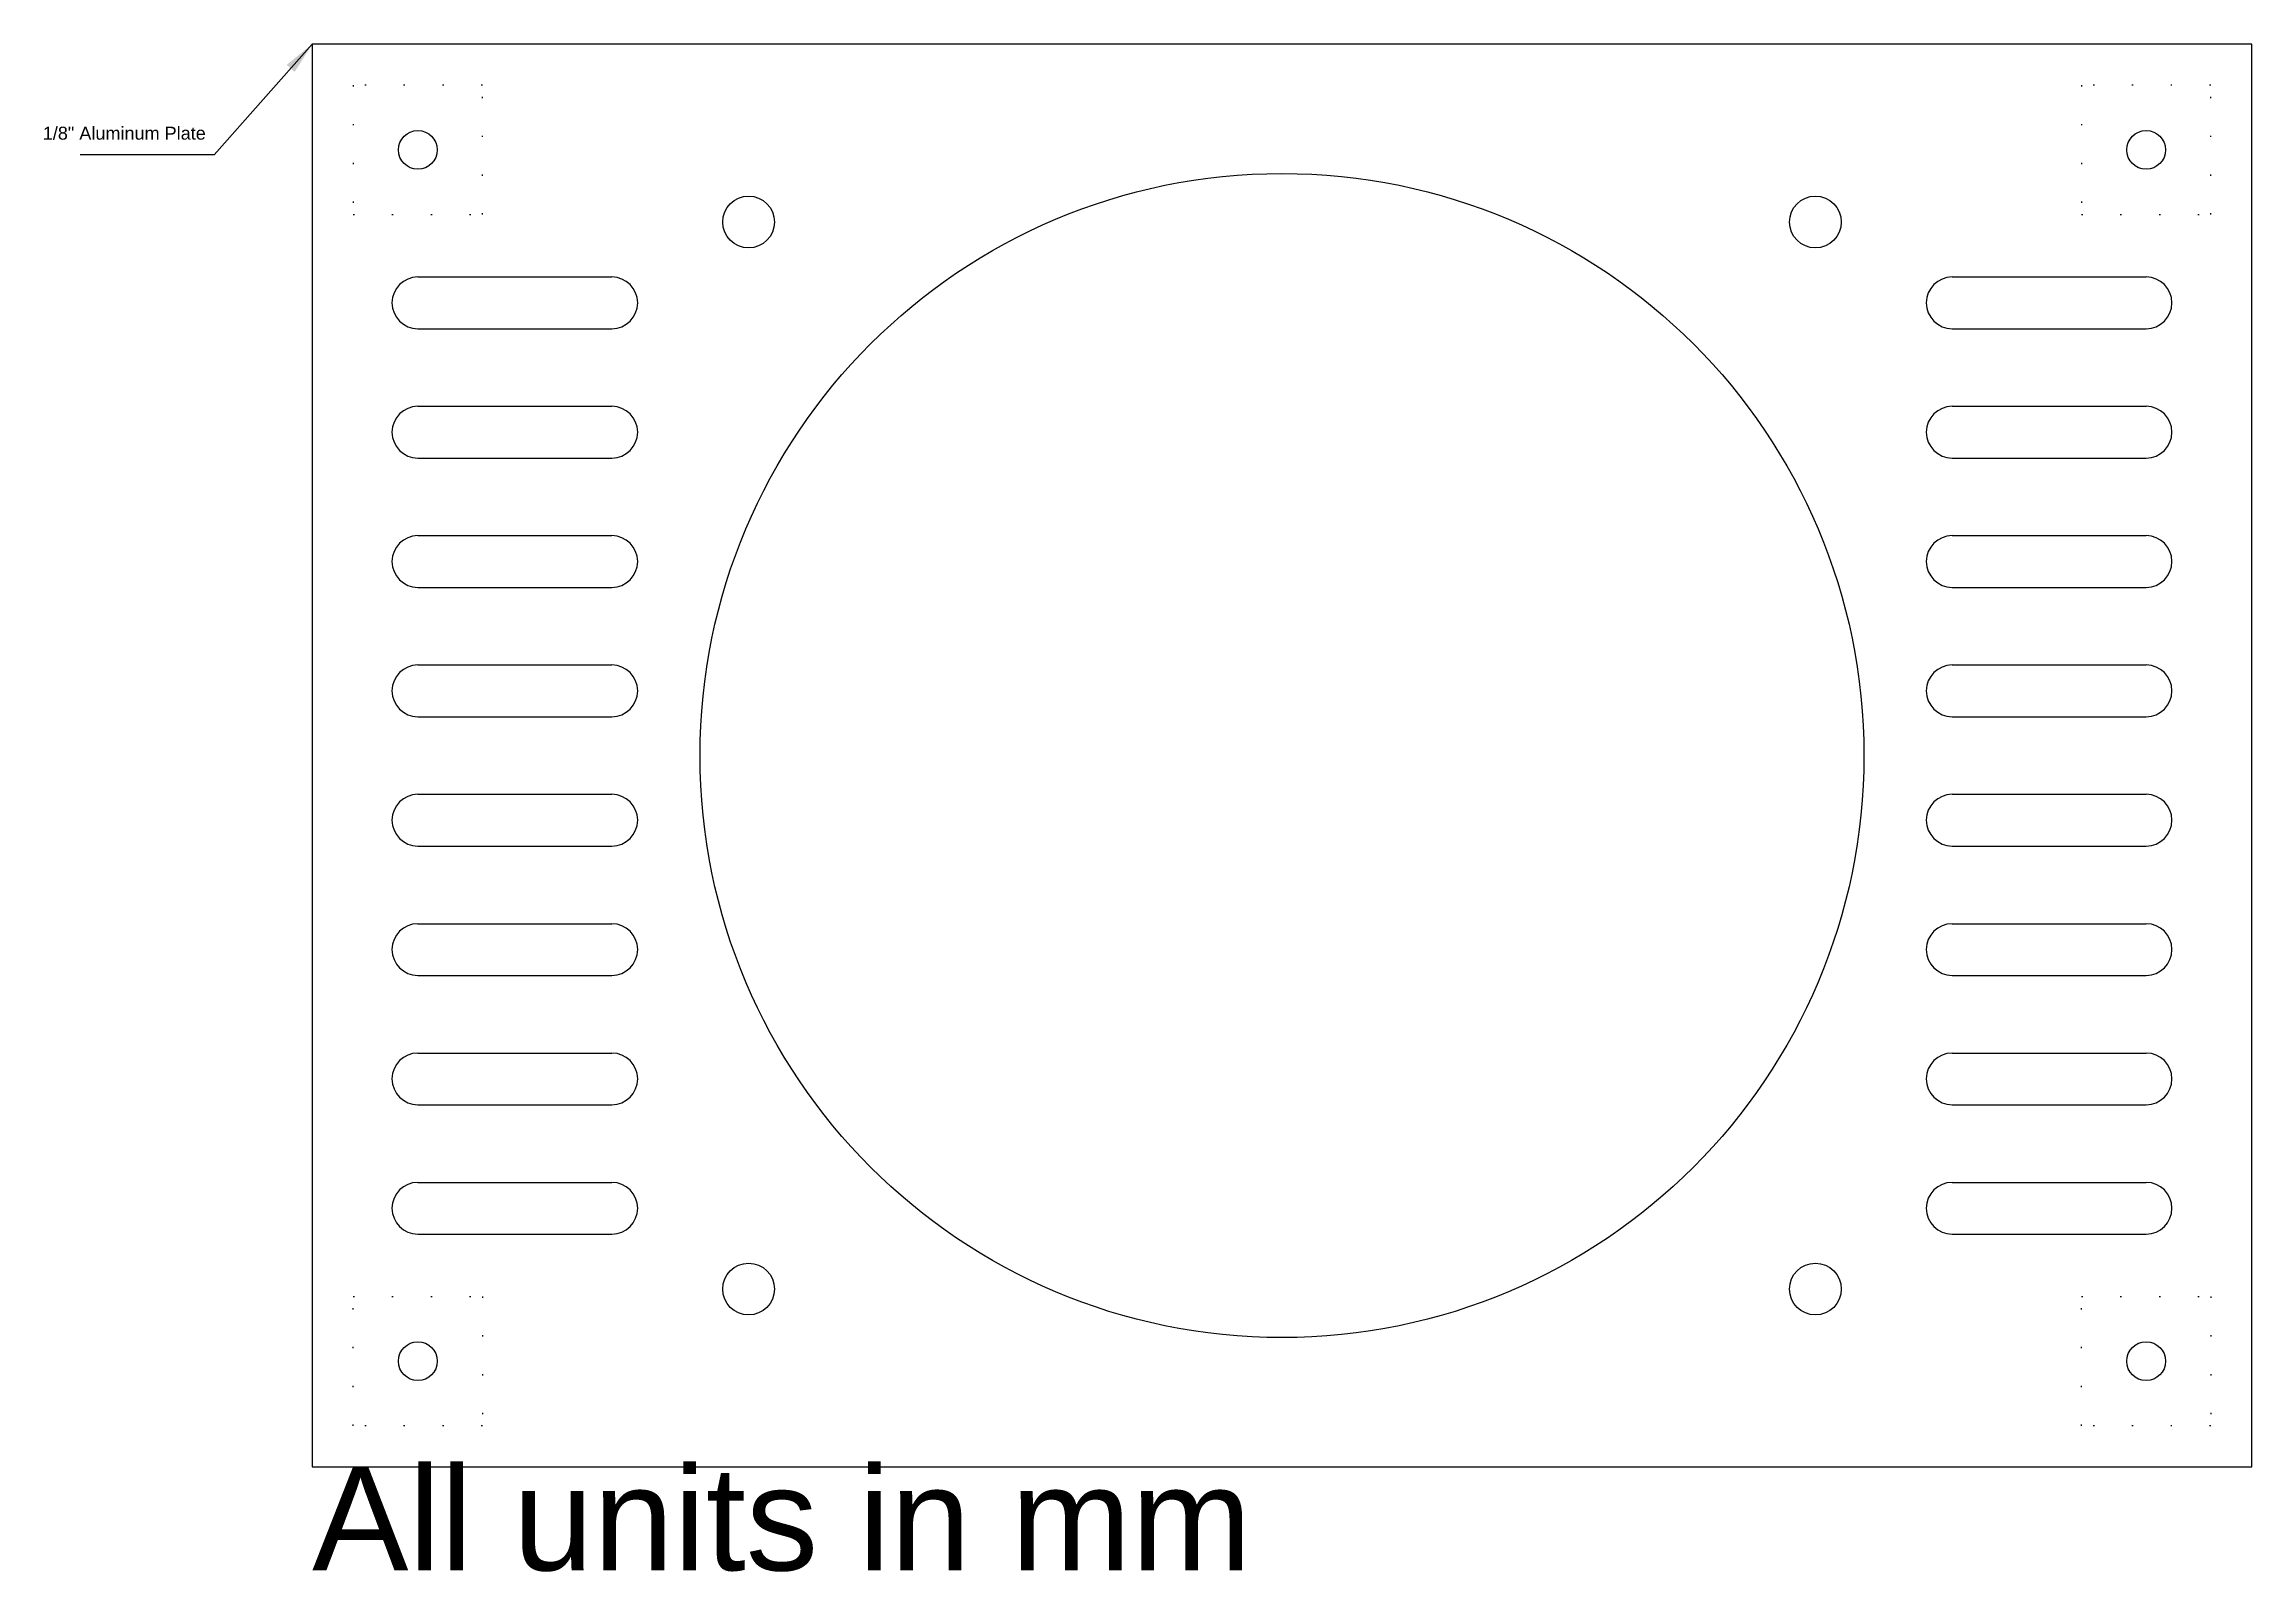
# Model space of a CAD drawing. Header units: millimetres. Extents: x -21 to 150, y -8 to 110.
import ezdxf

# ---------------------------------------------------------------- set-up
doc = ezdxf.new("R2010")
doc.units = ezdxf.units.MM
doc.linetypes.add('ACAD_ISO07W100', pattern=[3, 0.1, -2.9])
doc.layers.get('0').update_dxf_attribs({"lineweight": 25, "true_color": 0x000000})
doc.styles.get("Standard").update_dxf_attribs({"font": ''})
doc.styles.add('textstyle0', font='')
doc.styles.add('textstyle1', font='')
doc.styles.get('Standard').set_extended_font_data('txt')
doc.styles.get('textstyle0').set_extended_font_data('Liberation Sans')
doc.styles.get('textstyle1').set_extended_font_data('Liberation Sans')
doc.dimstyles.get("Standard").update_dxf_attribs({"dimtxt": 2.5, "dimasz": 2.5, "dimexe": 1.25, "dimexo": 0.625, "dimtad": 1, "dimtxsty": 'Standard', "dimcen": 2.5, "dimadec": 0, "dimazin": 0, "dimtfac": 1, "dimtmove": 0, "dimatfit": 3, "dimfxl": 1, "dimarcsym": 0})

msp = doc.modelspace()

# ---------------------------------------------------------------- linework, layer by layer
for p, q in [((150, 110), (0, 110)), ((0, 110), (0, 0)), ((150, 0), (150, 110)), ((8.175, 92), (23.175, 92)), ((126.825, 92), (141.825, 92)), ((8.175, 88), (23.175, 88)), ((126.825, 88), (141.825, 88)), ((8.175, 82), (23.175, 82)), ((126.825, 82), (141.825, 82)), ((8.175, 78), (23.175, 78)), ((126.825, 78), (141.825, 78)), ((8.175, 72), (23.175, 72)), ((126.825, 72), (141.825, 72)), ((8.175, 68), (23.175, 68)), ((126.825, 68), (141.825, 68)), ((8.175, 62), (23.175, 62)), ((126.825, 62), (141.825, 62)), ((8.175, 58), (23.175, 58)), ((126.825, 58), (141.825, 58)), ((8.175, 52), (23.175, 52)), ((126.825, 52), (141.825, 52)), ((8.175, 48), (23.175, 48)), ((126.825, 48), (141.825, 48)), ((8.175, 42), (23.175, 42)), ((126.825, 42), (141.825, 42)), ((8.175, 38), (23.175, 38)), ((126.825, 38), (141.825, 38)), ((8.175, 32), (23.175, 32)), ((126.825, 32), (141.825, 32)), ((8.175, 28), (23.175, 28)), ((126.825, 28), (141.825, 28)), ((8.175, 22), (23.175, 22)), ((126.825, 22), (141.825, 22)), ((8.175, 18), (23.175, 18)), ((126.825, 18), (141.825, 18)), ((0, 0), (150, 0))]:
    msp.add_line(p, q)
at = {"linetype": 'ACAD_ISO07W100'}
for p, q in [((3.175, 106.825), (3.175, 96.825)), ((13.175, 106.825), (3.175, 106.825)), ((13.175, 96.825), (13.175, 106.825)), ((146.825, 106.825), (136.825, 106.825)), ((136.825, 106.825), (136.825, 96.825)), ((146.825, 96.825), (146.825, 106.825)), ((3.175, 96.825), (13.175, 96.825)), ((136.825, 96.825), (146.825, 96.825)), ((3.175, 3.175), (3.175, 13.175)), ((3.175, 13.175), (13.175, 13.175)), ((13.175, 13.175), (13.175, 3.175)), ((136.825, 3.175), (136.825, 13.175)), ((136.825, 13.175), (146.825, 13.175)), ((146.825, 13.175), (146.825, 3.175)), ((13.175, 3.175), (3.175, 3.175)), ((146.825, 3.175), (136.825, 3.175))]:
    msp.add_line(p, q, dxfattribs=at)
for centre, radius in [((8.175, 101.825), 1.5), ((141.825, 101.825), 1.5), ((75, 55), 45), ((33.75, 96.25), 2), ((116.25, 96.25), 2), ((33.75, 13.75), 2), ((116.25, 13.75), 2), ((8.175, 8.175), 1.5), ((141.825, 8.175), 1.5)]:
    msp.add_circle(centre, radius)
for centre, start, end in [((8.175, 90), 90, 270), ((23.175, 90), 270, 90), ((126.825, 90), 90, 270), ((141.825, 90), 270, 90), ((8.175, 80), 90, 270), ((23.175, 80), 270, 90), ((126.825, 80), 90, 270), ((141.825, 80), 270, 90), ((8.175, 70), 90, 270), ((23.175, 70), 270, 90), ((126.825, 70), 90, 270), ((141.825, 70), 270, 90), ((8.175, 60), 90, 270), ((23.175, 60), 270, 90), ((126.825, 60), 90, 270), ((141.825, 60), 270, 90), ((8.175, 50), 90, 270), ((23.175, 50), 270, 90), ((126.825, 50), 90, 270), ((141.825, 50), 270, 90), ((8.175, 40), 90, 270), ((23.175, 40), 270, 90), ((126.825, 40), 90, 270), ((141.825, 40), 270, 90), ((8.175, 30), 90, 270), ((23.175, 30), 270, 90), ((126.825, 30), 90, 270), ((141.825, 30), 270, 90), ((8.175, 20), 90, 270), ((23.175, 20), 270, 90), ((126.825, 20), 90, 270), ((141.825, 20), 270, 90)]:
    msp.add_arc(centre, 2, start, end)

# ---------------------------------------------------------------- texts
at = {"char_height": 1, "attachment_point": 1}
for s, insert, style in [('1/8" Aluminum Plate', (-20.83, 103.616), 'textstyle0'), ('\\H8;All units in mm\\P', (0, 0), 'textstyle1')]:
    msp.add_mtext(s, dxfattribs=dict(at, insert=insert, style=style))

# ---------------------------------------------------------------- leaders
msp.add_leader([(0, 110), (-7.582, 101.456), (-17.95, 101.456)], dimstyle='Standard')

doc.saveas('drawing.dxf')
